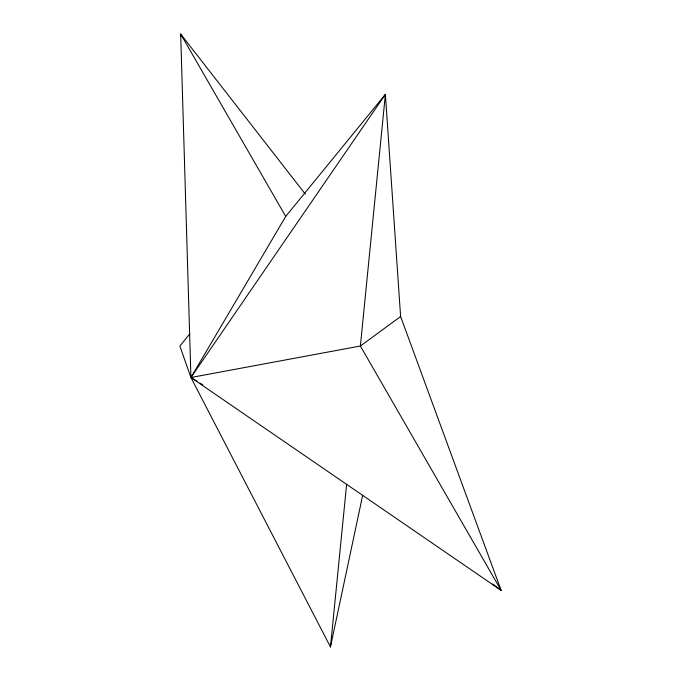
<?xml version="1.0" encoding="UTF-8"?>
<svg xmlns="http://www.w3.org/2000/svg" width="681" height="681" viewBox="0 0 681 681"><rect width="100%" height="100%" fill="white"/><g stroke="black" fill="none" stroke-linecap="round" stroke-linejoin="round"><path stroke-width="1.02" d="M189.854 333.818L179.861 346.059L190.935 377.512L330.464 646.95L346.638 484.259M330.464 646.95L362.675 495.249M285.722 216.413L190.935 377.512L501.139 590.401L400.615 316.537L385.386 94.336L285.722 216.413L180.678 34.05L190.935 377.512L197.277 381.403M400.615 316.537L360.377 346.025L190.935 377.512L385.386 94.336L360.377 346.025L501.139 590.401L492.703 583.992M200.001 383.071L202.717 384.739M305.335 194.153L180.678 34.05L181.18 36.11"/></g></svg>
